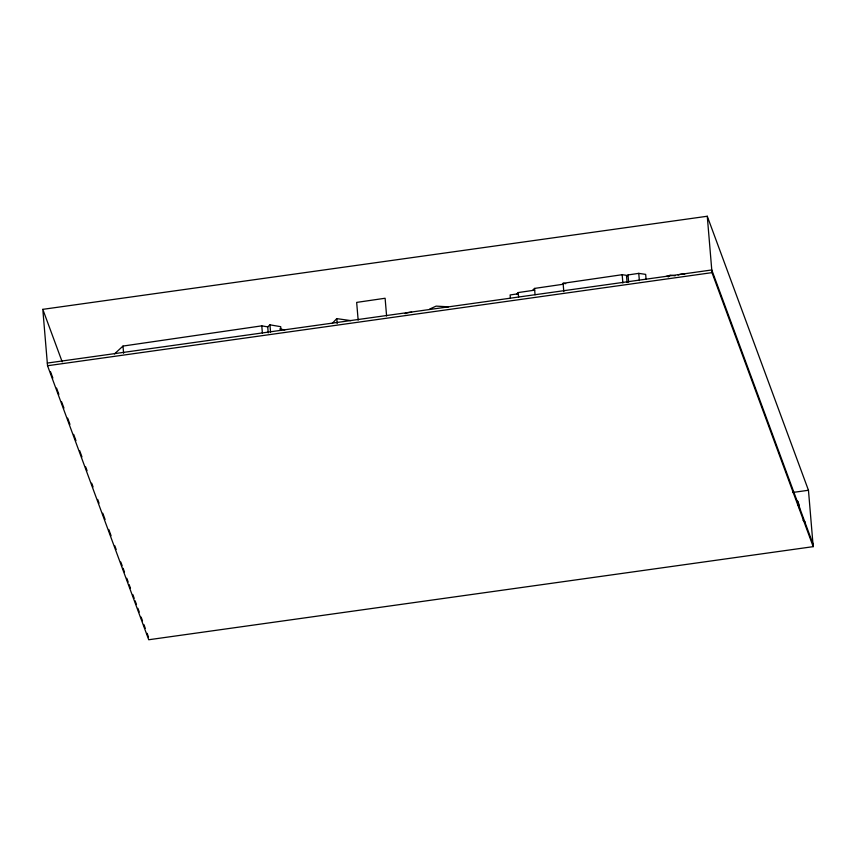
<?xml version="1.0" encoding="UTF-8"?>
<svg xmlns="http://www.w3.org/2000/svg" width="856" height="856" viewBox="0 0 856 856"><rect width="100%" height="100%" fill="white"/><g stroke="black" fill="none" stroke-linecap="round" stroke-linejoin="round"><path stroke-width="1.28" d="M332.128 323.536L336.772 318.625L350.821 320.625M668.194 276.991L670.045 275.086L675.127 275.803M516.778 294.036L518.212 292.559L534.679 290.163M532.742 290.259L534.529 288.419L563.184 284.245M626.549 276.402L628.015 274.937L638.758 273.364L645.67 274.38L646.077 279.195M114.479 353.913L122.997 346.07L261.776 325.847L267.725 326.874L269.961 324.831L280.704 326.682L281.014 330.298M429.808 308.984L436.175 306.116L448.448 306.833M563.804 291.639L563.098 283.304L622.173 274.701L626.464 275.322L627.063 282.469M518.319 293.758L510.123 294.956L510.411 298.37M42.8 309.348L707.27 216.247L808.46 490.263L813.2 546.652L148.73 639.753L47.54 365.737L42.8 309.348L62.21 361.895M47.315 363.062L711.775 269.961L812.975 543.977M47.54 365.737L711.999 272.636L813.2 546.652M792.581 492.489L808.46 490.263M563.098 283.304L565.741 283.678M279.698 328.993L284.855 329.881M50.547 371.814L52.858 378.074M56.55 388.078L58.861 394.338M61.632 401.849L63.943 408.098M67.645 418.113L69.957 424.362M73.648 434.377L75.959 440.637M79.662 450.641L81.962 456.901M85.664 466.905L87.055 470.661M91.667 483.169L93.058 486.925M97.68 499.444L99.061 503.189M102.763 513.204L105.074 519.464M108.766 529.468L111.077 535.728M114.779 545.732L116.159 549.488M120.782 561.996L122.173 565.752M123.093 568.256L124.484 572.011M126.795 578.271L128.175 582.016M129.096 584.52L130.487 588.275M132.798 594.535L134.189 598.291M135.109 600.784L136.489 604.539M137.88 608.295L139.271 612.051M141.112 617.058L142.503 620.803M143.883 624.559L145.274 628.315M147.125 633.322L148.505 637.078M799.579 509.063L799.247 505.094L797.632 501.038L797.963 505.008M707.27 216.247L711.999 272.636M638.758 273.364L639.368 280.597M628.015 274.937L628.625 282.17M622.173 274.701L622.868 283.036M534.529 288.419L535.064 294.753M518.212 292.559L518.597 297.182M386.602 316.014L385.114 298.252L356.663 302.403L358.161 320.155M336.772 318.625L337.189 323.579M269.961 324.831L270.571 332.064M267.725 326.874L268.228 332.898M261.776 325.847L262.385 333.08M122.997 346.07L123.606 353.303M678.08 275.054A6.013 2.696 -4.8 0 1 684.693 274.23M666.107 276.435A6.013 2.696 -4.8 0 1 668.429 276.135M802.971 520.17A9.02 4.034 -4.8 0 1 805.036 522.984M405.091 313.628A9.02 4.034 -4.8 0 1 411.65 312.237"/></g></svg>
